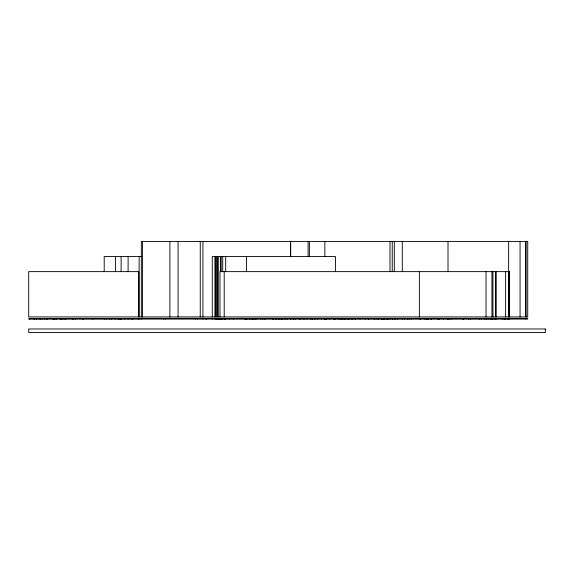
<?xml version="1.0" encoding="UTF-8"?>
<svg xmlns="http://www.w3.org/2000/svg" width="574" height="574" viewBox="0 0 574 574"><rect width="100%" height="100%" fill="white"/><g stroke="black" fill="none" stroke-linecap="round" stroke-linejoin="round"><path stroke-width="0.86" d="M141.749 256.528L104.21 256.528L104.21 271.631M509.131 271.631L219.993 271.631L219.993 316.927M526.143 241.432L526.143 316.927M525.949 318.369L525.949 319.079M525.519 241.432L525.519 316.927M520.058 241.432L520.058 316.927M509.088 271.631L509.131 316.927M509.088 319.079L509.131 318.656L219.993 318.656L219.993 319.079M508.987 271.631L508.987 316.927M508.987 318.656L508.987 319.079M508.751 271.631L508.751 316.927M508.751 318.656L508.751 319.079M508.657 241.432L508.657 271.631M508.657 318.369L508.657 319.079M508.413 318.656L508.413 319.079M507.653 318.656L507.653 319.079M505.637 271.631L505.637 316.927M505.012 318.656L505.012 319.079M504.776 318.656L504.776 319.079M504.489 318.656L504.489 319.079M504.058 318.656L504.058 319.079M502.329 318.656L502.329 319.079M496.201 271.631L496.201 316.927M496.201 318.656L496.201 319.079M495.577 271.631L495.577 316.927M495.527 318.369L495.577 319.079M494.953 318.369L494.953 319.079M492.944 271.631L492.944 316.927M492.944 318.656L492.944 319.079M492.083 318.369L492.083 319.079M491.94 271.631L491.94 316.927M491.94 318.656L491.94 319.079M490.641 318.656L490.641 319.079M488.826 318.369L488.826 319.079M486.86 318.369L486.86 319.079M486.042 271.631L486.042 316.927M486.042 318.656L486.042 319.079M484.176 318.656L484.176 319.079M481.256 319.079L481.256 318.513L104.21 318.513L104.21 319.079M479.24 318.656L479.24 319.079M470.235 318.369L470.235 319.079M468.606 318.369L468.606 319.079M463.433 318.369L463.433 319.079M463.003 318.369L463.003 319.079M451.171 318.513L451.171 319.079M449.112 318.513L449.112 319.079M448.007 241.432L448.007 271.631M448.007 318.369L448.007 319.079M447.77 318.369L447.77 319.079M447.533 318.656L447.533 319.079M443.408 318.656L443.408 319.079M439.246 318.656L439.246 319.079M438.715 318.656L438.715 319.079M437.804 318.513L437.804 319.079M431.196 318.656L431.196 319.079M431.052 318.656L431.052 319.079M428.513 318.656L428.513 319.079M427.888 318.656L427.888 319.079M427.795 318.513L427.795 319.079M427.702 318.656L427.702 319.079M427.365 318.369L427.365 319.079M427.121 318.369L427.121 319.079M426.934 318.656L426.934 319.079M426.073 318.656L426.073 319.079M424.681 318.513L424.681 319.079M420.799 318.513L420.799 319.079M419.364 271.631L419.364 316.927M419.364 318.656L419.364 319.079M411.364 318.513L411.414 319.079M409.111 318.656L409.111 319.079M407.576 318.513L407.576 319.079M404.613 318.513L404.613 319.079M402.309 241.432L402.309 271.631M402.309 318.369L402.309 319.079M397.66 318.513L397.66 319.079M395.558 318.656L395.558 319.079M394.309 241.432L394.309 271.631M394.309 318.369L394.309 319.079M392.731 318.656L392.731 319.079M392.25 241.432L392.25 271.631M392.25 318.369L392.25 319.079M389.997 241.432L389.997 271.631M389.997 318.369L389.997 319.079M388.175 318.513L388.175 319.079M387.794 318.656L387.794 319.079M387.17 318.656L387.17 319.079M386.216 318.369L386.216 319.079M384.487 318.656L384.487 319.079M384.3 318.656L384.3 319.079M383.676 318.656L383.676 319.079M383.339 318.513L383.339 319.079M382.621 318.656L382.621 319.079M381.373 318.513L381.33 319.079M381.136 318.656L381.136 319.079M378.359 318.513L378.359 319.079M378.309 318.656L378.309 319.079M377.068 318.513L377.068 319.079M374.815 318.513L374.815 319.079M374.212 318.513L374.212 319.079M368.924 318.513L368.924 319.079M368.343 318.369L368.343 319.079M365.423 318.513L365.423 319.079M360.056 318.513L360.056 319.079M355.607 318.513L355.607 319.079M355.127 318.513L355.127 319.079M352.68 318.513L352.68 319.079M351.195 318.513L351.195 319.079M349.042 318.656L349.042 319.079M348.325 318.656L348.325 319.079M348.224 318.656L348.224 319.079M347.844 318.656L347.844 319.079M345.591 318.513L345.591 319.079M344.68 318.513L344.68 319.079M343.912 318.513L343.912 319.079M342.334 318.513L342.334 319.079M341.666 318.369L341.666 319.079M340.755 318.656L340.755 319.079M339.363 318.656L339.363 319.079M337.928 318.513L337.928 319.079M335.438 271.631L335.438 256.528L212.28 256.528L212.28 316.927M335.438 318.513L335.438 319.079M334.333 318.656L334.333 319.079M333.616 318.369L333.709 319.079M329.304 318.513L329.304 319.079M326.527 318.513L326.527 319.079M326.046 318.656L326.046 319.079M325.759 318.513L325.759 319.079M324.949 318.513L324.949 319.079M324.848 241.432L324.848 256.528M324.324 318.656L324.324 319.079M321.404 318.513L321.404 319.079M317.522 318.369L317.522 319.079M314.882 318.513L314.882 319.079M314.789 318.513L314.789 319.079M312.349 318.369L312.349 319.079M311.962 318.513L311.962 319.079M310.333 318.513L310.333 319.079M309.379 241.432L309.379 256.528M308.087 241.432L308.087 256.528M307.219 318.369L307.219 319.079M304.873 318.369L304.873 319.079M303.101 318.369L303.101 319.079M300.374 318.656L300.374 319.079M299.413 318.369L299.413 319.079M295.438 318.513L295.438 319.079M293.472 318.656L293.472 319.079M293.185 318.513L293.185 319.079M290.695 241.432L290.695 256.528M290.695 318.369L290.695 319.079L290.645 318.513M290.458 241.432L290.458 256.528M290.458 318.369L290.458 319.079M287.488 318.513L287.488 319.079M285.902 318.513L285.902 319.079M284.804 318.369L284.804 319.079M282.552 318.369L282.552 319.079M281.978 318.369L281.978 319.079M281.547 318.513L281.547 319.079M281.447 318.369L281.447 319.079M280.012 318.369L280.012 319.079M278.864 318.513L278.864 319.079M278.483 318.513L278.483 319.079M278.239 318.369L278.239 319.079M276.417 318.369L276.417 319.079M275.319 318.513L275.319 319.079M273.64 318.369L273.64 319.079M272.542 318.513L272.542 319.079M265.116 318.513L265.116 319.079M264.155 318.513L264.155 319.079M262.67 318.369L262.67 319.079M260.804 318.513L260.804 319.079M256.922 318.513L256.922 319.079M255.344 318.513L255.344 319.079M254.339 318.369L254.339 319.079M253.234 318.513L253.234 319.079M252.18 318.369L252.18 319.079M251.943 318.513L251.943 319.079M250.027 318.369L250.027 319.079M249.26 318.513L249.26 319.079M247.057 318.513L247.057 319.079M246.483 256.528L246.483 271.631M246.483 318.513L246.483 319.079M245.471 318.369L245.471 319.079M245.328 318.513L245.328 319.079M244.854 318.369L244.854 319.079M233.74 318.513L233.69 319.079M229.715 318.513L229.715 319.079M225.69 256.528L225.69 271.631M225.69 318.513L225.69 319.079M225.022 318.656L225.022 319.079M224.685 318.513L224.685 319.079M224.204 271.631L224.204 316.927M224.204 318.656L224.204 319.079M222.719 256.528L222.719 271.631M222.719 318.513L222.719 319.079M221.664 318.513L221.664 319.079M221.141 256.528L221.141 271.631M221.141 318.513L221.141 319.079M220.61 256.528L220.61 271.631M220.61 318.513L220.61 319.079M220.466 318.513L220.466 319.079M220.373 256.528L220.373 271.631M220.373 318.513L220.373 319.079M220.136 318.656L220.136 319.079M219.512 318.513L219.512 319.079M219.318 318.513L219.318 319.079M219.225 318.513L219.225 319.079M218.938 318.513L218.938 319.079M218.838 318.513L218.838 319.079M218.601 318.513L218.601 319.079M218.17 256.528L218.17 316.927M218.17 318.513L218.17 319.079M217.933 318.513L217.933 319.079M217.689 256.528L217.689 316.927M217.689 318.513L217.689 319.079M216.448 318.513L216.448 319.079M216.254 256.528L216.254 316.927M216.254 318.513L216.254 319.079M215.724 256.528L215.724 316.927M215.724 318.513L215.724 319.079M214.913 256.528L214.913 316.927M214.913 318.513L214.913 319.079M212.28 318.513L212.28 319.079M206.288 318.513L206.288 319.079M206.001 318.513L206.001 319.079M202.938 241.432L202.938 316.927M202.938 318.369L202.938 319.079M200.254 241.432L200.254 316.927M197.478 318.369L197.478 319.079M195.174 318.369L195.174 319.079M178.076 241.432L178.076 316.927M169.882 241.432L169.882 316.927M165.334 318.369L165.334 319.079M163.418 318.369L163.418 319.079M142.438 241.432L142.438 316.927M141.333 316.927L141.333 241.432L527.721 241.432L527.721 316.927L28.7 316.927L28.7 271.631L138.75 271.631L138.75 316.927M141.333 319.079L141.333 318.369L527.721 318.369L527.721 319.079L28.7 319.079L28.7 318.656L138.75 318.656L138.75 319.079M139.13 256.528L139.13 316.927M139.13 318.513L139.13 319.079M132.903 318.656L132.903 319.079M131.798 318.656L131.798 319.079M128.11 256.528L128.11 271.631M128.11 318.513L128.11 319.079M124.709 318.656L124.709 319.079M121.121 256.528L121.121 271.631M121.121 318.513L121.121 319.079M120.834 318.656L120.834 319.079M120.734 318.656L120.734 319.079M120.066 318.656L120.066 319.079M119.012 318.656L119.012 319.079M118.151 318.656L118.151 319.079M115.561 256.528L115.561 271.631M115.561 318.513L115.561 319.079M111.155 318.656L111.155 319.079M109.763 318.656L109.763 319.079M106.699 318.656L106.699 319.079M92.809 318.656L92.809 319.079M83.66 318.656L83.66 319.079M82.656 318.656L82.656 319.079M75.703 318.656L75.703 319.079M73.264 318.656L73.264 319.079M72.69 318.656L72.69 319.079M65.644 318.656L65.644 319.079M65.214 318.656L65.214 319.079M65.027 318.656L65.027 319.079M63.061 318.656L63.061 319.079M61.196 318.656L61.196 319.079M60.858 318.656L60.858 319.079M60.327 318.656L60.327 319.079M56.496 318.656L56.496 319.079M54.917 318.656L54.917 319.079M54.824 318.656L54.824 319.079M53.769 318.656L53.769 319.079M52.908 318.656L52.908 319.079M47.542 318.656L47.542 319.079M46.2 318.656L46.2 319.079M44.614 318.656L44.614 319.079M41.981 318.656L41.981 319.079M40.689 318.656L40.689 319.079M39.061 318.656L39.061 319.079M36.664 318.656L36.664 319.079M36.427 318.656L36.427 319.079M34.605 318.656L34.605 319.079M33.981 318.656L33.981 319.079M29.719 318.656L29.719 319.079M545.3 328.981L28.7 328.981L28.7 332.568L545.3 332.568L545.3 328.981M505.687 319.079L505.687 318.656L505.637 319.079"/></g></svg>
